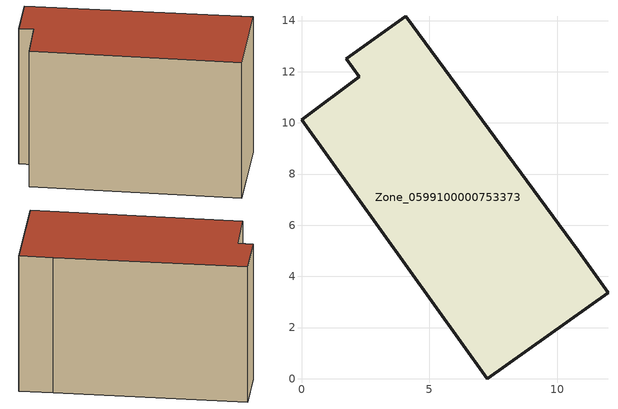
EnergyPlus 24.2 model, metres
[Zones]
Zone_0599100000753373
 floor ground (C_G): 10.82,4.99 11.98,3.37 7.26,0 0,10.13 2.25,11.81 1.75,12.51 4.07,14.17 z0
 wall outside (C_F): 11.98,3.37 10.82,4.99 4.07,14.17 1.75,12.51 2.25,11.81 0,10.13 7.26,0 11.98,3.37 z0:8.9
 roof outside (C_R): 0,10.13 7.26,0 11.98,3.37 10.82,4.99 4.07,14.17 1.75,12.51 2.25,11.81 z8.9
[BUILDING]
Pand.0599100000753373: North Axis=0; Terrain=City; Loads Convergence Tolerance Value=0.04; Temperature Convergence Tolerance Value=0.4; Solar Distribution=FullExterior; Maximum Number of Warmup Days=25; Minimum Number of Warmup Days=1
[Site:Location]
Rotterdam.The.Hague.AP_ZH_NLD Design_Conditions: Latitude=51.96; Longitude=4.45; Time Zone=1; Elevation=-4.5
[SITE:GROUNDTEMPERATURE:BUILDINGSURFACE]
18, 18, 18, 18, 18, 18, 18, 18, 18, 18, 18, 18
[MATERIAL] Thermal Absorptance=0.9; Solar Absorptance=0.7; Visible Absorptance=0.7
Name | Roughness | Thickness | Conductivity | Density | Specific Heat
G.TI.2006-2014 | MediumSmooth | 0.15 | 0.06 | 540 | 1210
F.TI.2006-2014 | Rough | 0.3 | 0.12 | 1920 | 840
R.TI.2006-2014 | MediumRough | 0.2 | 0.08 | 1500 | 1000
[CONSTRUCTION]
C_G: G.TI.2006-2014
C_F: F.TI.2006-2014
C_R: R.TI.2006-2014
[ZONE]
Zone_0599100000753373: Type=1; Multiplier=1; Ceiling Height=Autocalculate; Volume=Autocalculate; Floor Area=autocalculate; Part of Total Floor Area=Yes
[ZONEINFILTRATION:DESIGNFLOWRATE]
Infil_Zone_0599100000753373: Zone or ZoneList or Space or SpaceList=Zone_0599100000753373; Schedule=AlwaysOn; Design Flow Rate Calculation Method=Flow/Area; Flow Rate per Floor Area=0.0015; Constant Term Coefficient=1; Temperature Term Coefficient=0; Velocity Term Coefficient=0; Velocity Squared Term Coefficient=0
[HVACTEMPLATE:ZONE:IDEALLOADSAIRSYSTEM]
Zone_0599100000753373: Maximum Heating Supply Air Temperature=50; Minimum Cooling Supply Air Temperature=13; Maximum Heating Supply Air Humidity Ratio=0.0156; Minimum Cooling Supply Air Humidity Ratio=0.0077; Heating Limit=NoLimit; Cooling Limit=NoLimit; Dehumidification Control Type=ConstantSensibleHeatRatio; Cooling Sensible Heat Ratio=0.7; Dehumidification Setpoint=60; Humidification Control Type=None; Humidification Setpoint=30; Outdoor Air Method=None; Outdoor Air Flow Rate per Person=0.00944; Outdoor Air Flow Rate per Zone Floor Area=0; Outdoor Air Flow Rate per Zone=0; Demand Controlled Ventilation Type=None; Outdoor Air Economizer Type=NoEconomizer; Heat Recovery Type=None; Sensible Heat Recovery Effectiveness=0.7; Latent Heat Recovery Effectiveness=0.65
[ZONECONTROL:THERMOSTAT]
ThermostatControl_Zone_0599100000753373: Zone or ZoneList=Zone_0599100000753373; Control Type Schedule=DualSetpointControlType; Control 1=Thermostat_Zone_0599100000753373; Temperature Difference Between Cutout And Setpoint=0
[THERMOSTATSETPOINT:DUALSETPOINT]
Thermostat_Zone_0599100000753373: Heating Setpoint Temperature Schedule=HeatingSetpoint_Zone_0599100000753373; Cooling Setpoint Temperature Schedule=CoolingSetpoint_Zone_0599100000753373
[SCHEDULE:COMPACT]
HeatingSetpoint_Zone_0599100000753373: Through: 12/31, For: AllDays, Until: 24:00, 21
CoolingSetpoint_Zone_0599100000753373: Through: 12/31, For: AllDays, Until: 24:00, 24
DualSetpointControlType: Through: 12/31, For: AllDays, Until: 24:00, 4
AlwaysOn: Through: 12/31, For: AllDays, Until: 24:00, 1
